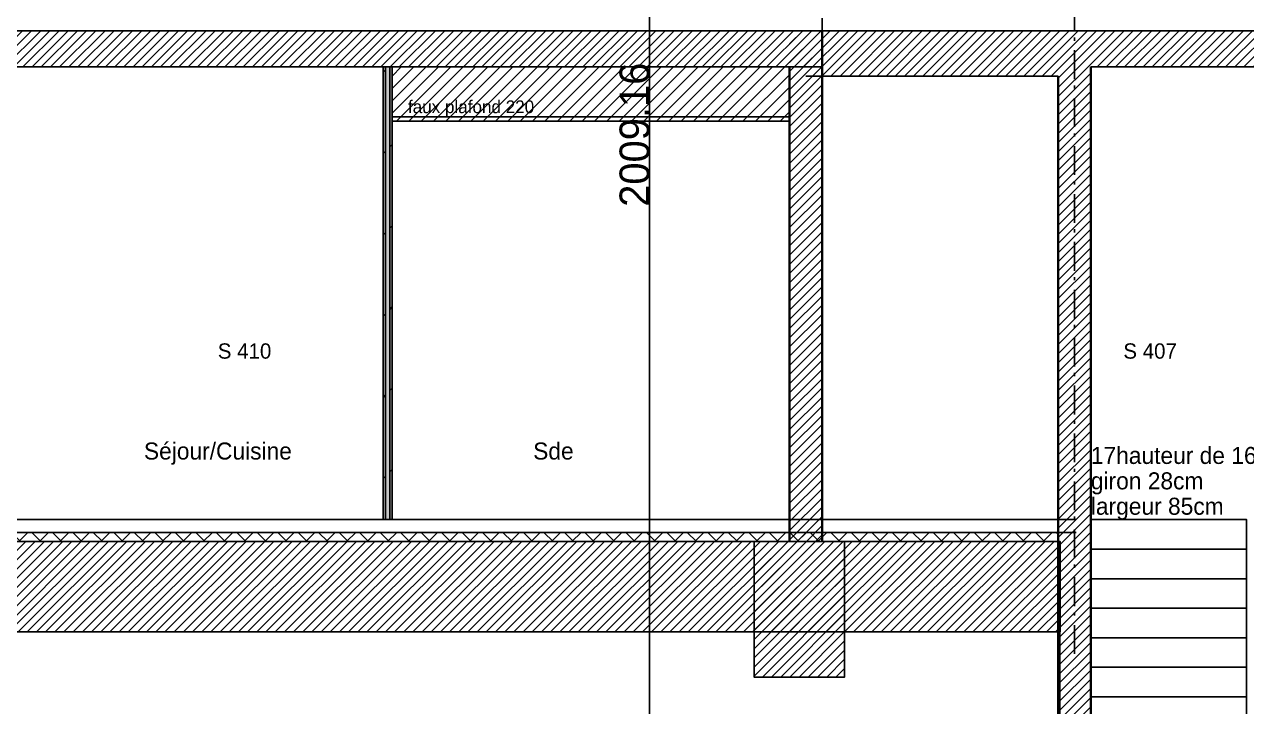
# Model space of a CAD drawing. Header units: centimetres. Extents: x -35664 to 50682, y -23001 to 23705.
# Drawn here: x 10855 to 11530, y -13743 to -13366 of the extents above; entities that cross this region are included whole.
import ezdxf

# ---------------------------------------------------------------- set-up
doc = ezdxf.new("R2010")
doc.units = ezdxf.units.CM
doc.header["$PDMODE"] = 67
doc.linetypes.add('Style de ligne -6', pattern=[1.04164, 0.625, -0.20828, 0.06943, -0.13893])
doc.layers.get('0').update_dxf_attribs({"color": 252})
for name, color, linetype in [('B GÈnÈral_Hatch', 252, 'Continuous'), ('B Général', 252, 'Continuous'), ('C ANNOTATIONS-prestations', 252, 'Continuous'), ('C ANNOTATIONS-texte', 252, 'Continuous'), ('prlm-Coupe', 252, 'Continuous'), ('prlm-EAU-EP', 141, 'Continuous')]:
    doc.layers.add(name, color=color, linetype=linetype)
doc.styles.add('Eurostile', font='Eurosti.TTF')
doc.styles.add('Eurostile (italic)', font='Eurostib.TTF')
doc.dimstyles.new('100é', dxfattribs={"dimtxt": 16.471002, "dimasz": 6.232178, "dimexe": 10, "dimexo": 25, "dimgap": 1, "dimtad": 1, "dimdec": 1, "dimtxsty": 'Eurostile', "dimblk": 'A 90.VW_SLASH', "dimblk1": 'A 90.VW_SLASH', "dimblk2": 'A 90.VW_SLASH', "dimcen": 0, "dimdle": 10, "dimazin": 0, "dimtfac": 1, "dimtdec": 1, "dimtix": 1, "dimtmove": 0, "dimatfit": 0, "dimldrblk": 'A 90.VW_FILLEDARROW', "dimfxl": 1, "dimfrac": 2, "dimtolj": 1, "dimarcsym": 0})
pattern_1 = [(45, (-23116.8977, 10090.366), (2.4253472, -2.6458333), [])]
pattern_2 = [(45, (-23116.898, 10090.366), (22.45064, -22.45064), [])]

# ---------------------------------------------------------------- blocks, each defined once
blk = doc.blocks.new('A 90.VW_SLASH')
at = {"linetype": 'ByBlock', "lineweight": -2}
blk.add_line((1.6, 0), (-1, 0), dxfattribs=at)
at = {"linetype": 'Continuous', "lineweight": 20, "flags": 128}
blk.add_lwpolyline([(0.5, 0.5), (-0.5, -0.5)], dxfattribs=at)
blk = doc.blocks.new('*D279')
at = {"layer": 'Defpoints', "color": 0, "transparency": 16777216}
for p in [(11249.98, -12422.69), (11200.45, -14431.85), (11249.98, -14431.85)]:
    blk.add_point(p, dxfattribs=at)
at = {"layer": 'prlm-EAU-EP', "color": 0, "lineweight": -2, "transparency": 16777216}
for p, q in [((11224.98, -12422.69), (11190.45, -12422.69)), ((11200.45, -12428.93), (11200.45, -14425.62)), ((11224.98, -14431.85), (11190.45, -14431.85))]:
    blk.add_line(p, q, dxfattribs=at)
at = {"layer": 'prlm-EAU-EP', "color": 0, "lineweight": -2, "transparency": 16777216, "xscale": 6.232177734375, "yscale": 6.232177734375, "zscale": 6.232177734375}
for p, rotation in [((11200.45, -12422.69), 90), ((11200.45, -14431.85), 270)]:
    blk.add_blockref('A 90.VW_SLASH', p, dxfattribs=dict(at, rotation=rotation))
at = {"layer": 'prlm-EAU-EP', "color": 0, "transparency": 16777216, "insert": (11192.19, -13427.27), "char_height": 16.471, "attachment_point": 5, "rotation": 90, "style": 'Eurostile'}
blk.add_mtext('\\A1;2009.16', dxfattribs=at)
blk = doc.blocks.new('A 90.VW_FILLEDARROW')
at = {"linetype": 'Continuous'}
blk.add_hatch(color=250, dxfattribs=at).paths.add_polyline_path([(-1.6, 0.43), (0, 0), (-1.6, -0.43)])
at = {"linetype": 'Continuous', "flags": 128}
blk.add_lwpolyline([(-1.6, 0.43), (0, 0), (-1.6, -0.43)], close=True, dxfattribs=at)
blk = doc.blocks.new('B 90.Groupe-343-1')
at = {"layer": 'B Général', "linetype": 'Continuous'}
for p, q in [((11449.44, -6273.67), (11535.45, -6273.67)), ((11449.44, -6289.97), (11535.45, -6289.97)), ((11449.44, -6306.27), (11535.45, -6306.27)), ((11449.44, -6322.57), (11535.45, -6322.57)), ((11449.44, -6338.87), (11535.45, -6338.87)), ((11449.44, -6355.17), (11535.45, -6355.17)), ((11449.44, -6371.47), (11535.45, -6371.47)), ((11449.44, -6387.77), (11535.45, -6387.77)), ((11449.44, -6404.07), (11535.45, -6404.07)), ((11449.44, -6420.37), (11535.45, -6420.37)), ((11449.44, -6436.67), (11535.45, -6436.67)), ((11449.44, -6452.97), (11535.45, -6452.97)), ((11449.44, -6469.27), (11535.45, -6469.27)), ((11449.44, -6485.57), (11535.45, -6485.57)), ((11449.44, -6501.87), (11535.45, -6501.87)), ((11449.44, -6518.17), (11535.45, -6518.17))]:
    blk.add_line(p, q, dxfattribs=at)
at = {"layer": 'B Général', "linetype": 'Continuous', "flags": 128}
blk.add_lwpolyline([(11449.44, -6257.37), (11535.45, -6257.37), (11535.45, -6534.37), (11449.44, -6534.37)], close=True, dxfattribs=at)
blk = doc.blocks.new('B 90.axes 2')
at = {"layer": 'B Général', "linetype": 'Style de ligne -6', "ltscale": 25.4}
blk.add_line((3774.633, -1173.93), (3774.633, 1361.07), dxfattribs=at)
blk = doc.blocks.new('A$C373B78D5')
at = {"layer": 'B GÈnÈral_Hatch', "linetype": 'Continuous', "lineweight": 18}
h = blk.add_hatch(dxfattribs=at)
h.set_pattern_fill('50_BETON', color=256, style=0, pattern_type=2)
h.set_pattern_definition(pattern_1)
h.paths.add_polyline_path([(-11833.86, 4083), (-11815.86, 4103), (-13288.41, 4103), (-13288.41, 4083)])
h = blk.add_hatch(dxfattribs=at)
h.set_pattern_fill('50_BETON', color=256, style=0, pattern_type=2)
h.set_pattern_definition(pattern_1)
h.paths.add_polyline_path([(-11833.86, 4103), (-11833.86, 4083), (-11815.86, 4083), (-11815.86, 4103)])
h = blk.add_hatch(dxfattribs=at)
h.set_pattern_fill('50_BETON', color=256, style=0, pattern_type=2)
h.set_pattern_definition(pattern_1)
h.paths.add_polyline_path([(-11815.86, 3821), (-11815.86, 4103), (-11833.86, 4083), (-11833.86, 3821)])
h = blk.add_hatch(dxfattribs=at)
h.set_pattern_fill('50_BETON', color=256, style=0, pattern_type=2)
h.set_pattern_definition(pattern_1)
h.paths.add_polyline_path([(-11685.45, 4078), (-11667.45, 4103), (-11824.86, 4103), (-11824.86, 4078)])
h = blk.add_hatch(dxfattribs=at)
h.set_pattern_fill('50_BETON', color=256, style=0, pattern_type=2)
h.set_pattern_definition(pattern_1)
h.paths.add_polyline_path([(-11667.45, 4103), (-11685.45, 4078), (-11685.45, 3503), (-11667.45, 3480)])
h = blk.add_hatch(dxfattribs=at)
h.set_pattern_fill('50_BETON', color=256, style=0, pattern_type=2)
h.set_pattern_definition(pattern_1)
h.paths.add_polyline_path([(-11172.45, 4083), (-11172.45, 4103), (-11667.45, 4103), (-11667.45, 4083)])
at = {"layer": 'B GÈnÈral_Hatch', "linetype": 'Continuous'}
h = blk.add_hatch(dxfattribs=at)
h.set_pattern_fill('HYDROFUGE', color=256, style=0, pattern_type=2)
h.set_pattern_definition(pattern_2)
h.paths.add_polyline_path([(-12057.04, 4083), (-12058.34, 4083), (-12058.34, 3833), (-12057.04, 3833)])
h = blk.add_hatch(dxfattribs=at)
h.set_pattern_fill('HYDROFUGE', color=256, style=0, pattern_type=2)
h.set_pattern_definition(pattern_2)
h.paths.add_polyline_path([(-12053.34, 4083), (-12054.64, 4083), (-12054.64, 3833), (-12053.34, 3833)])
h = blk.add_hatch(dxfattribs=at)
h.set_pattern_fill('F_P__SOFFITE', color=256, style=0, pattern_type=2)
h.set_pattern_definition([(45, (-23116.8977, 10090.5865), (-3.5277778, 3.3072917), [])])
h.paths.add_polyline_path([(-12053.34, 4083), (-11833.86, 4083), (-11833.86, 4052.99), (-12053.34, 4052.99)])
h = blk.add_hatch(dxfattribs=at)
h.set_pattern_fill('02_ISOLANT', color=256, style=0, pattern_type=2)
h.set_pattern_definition([(45, (-23116.898, 10090.366), (-5.6568542, 5.6568542), []), (135, (-23116.898, 10090.366), (5.6568542, 5.6568542), [])])
h.paths.add_polyline_path([(-14056.41, 3825.99), (-11685.45, 3825.99), (-11685.45, 3820.99), (-14056.41, 3820.99)])
at = {"layer": 'B GÈnÈral_Hatch', "linetype": 'Continuous', "lineweight": 18}
h = blk.add_hatch(dxfattribs=at)
h.set_pattern_fill('50_BETON', color=256, style=0, pattern_type=2)
h.set_pattern_definition(pattern_1)
h.paths.add_polyline_path([(-14036.2, 3821), (-11684.45, 3821), (-11684.45, 3771), (-14036.2, 3771)])
h = blk.add_hatch(dxfattribs=at)
h.set_pattern_fill('50_BETON', color=256, style=0, pattern_type=2)
h.set_pattern_definition(pattern_1)
h.paths.add_polyline_path([(-11853.45, 3821), (-11803.45, 3821), (-11803.45, 3746), (-11853.45, 3746)])
at = {"layer": 'B GÈnÈral_Hatch'}
for points in [[(-14698.41, 4066), (-14698.41, 4077.92), (-15512.41, 4077.92), (-15512.41, 4363), (-18095.93, 4363), (-18095.93, 3503), (-16050.74, 3503), (-16050.09, 3203), (-11176.45, 3203), (-11176.45, 3512), (-11666.56, 3512), (-11666.56, 3480), (-11684.56, 3480), (-11684.56, 3771), (-14076.41, 3771), (-14076.41, 4066)], [(-12057.04, 4083), (-12058.34, 4083), (-12058.34, 3833), (-12057.04, 3833)], [(-12053.34, 4083), (-12054.64, 4083), (-12054.64, 3833), (-12053.34, 3833)], [(-12053.34, 4055.4), (-11833.86, 4055.4), (-11833.86, 4052.99), (-12053.34, 4052.99)]]:
    blk.add_lwpolyline(points, close=True, dxfattribs=at)
at = {"layer": 'B GÈnÈral_Hatch', "color": 250, "linetype": 'Continuous'}
blk.add_solid([(-12058.34, 4083), (-12053.34, 4083), (-12058.34, 3833), (-12053.34, 3833)], dxfattribs=at)
at = {"layer": 'B Général', "linetype": 'Continuous'}
for p, q in [((-11815.86, 4110), (-11815.86, 4103)), ((-13288.41, 4103), (-11833.86, 4103)), ((-11833.86, 4103), (-11815.86, 4103)), ((-11833.86, 4103), (-11815.86, 4103)), ((-11824.86, 4103), (-11667.45, 4103)), ((-11815.86, 4103), (-11815.86, 3821)), ((-11667.45, 4103), (-11172.45, 4103)), ((-11667.45, 4103), (-11667.45, 4103)), ((-13288.41, 4083), (-11833.86, 4083)), ((-13288.41, 4083), (-11833.86, 4083)), ((-12058.34, 4083), (-12058.34, 3833)), ((-12058.34, 4083), (-12058.34, 3833)), ((-12057.04, 4083), (-12057.04, 3833)), ((-12057.04, 4083), (-12057.04, 3833)), ((-12054.64, 4083), (-12054.64, 3833)), ((-12054.64, 4083), (-12054.64, 3833)), ((-12053.34, 4083), (-12053.34, 3833)), ((-12053.34, 4083), (-12053.34, 3833)), ((-11833.86, 4083), (-11815.86, 4083)), ((-11833.86, 4083), (-11815.86, 4083)), ((-11833.86, 4083), (-11833.86, 3821)), ((-11824.86, 4078), (-11685.45, 4078)), ((-11824.86, 4078), (-11685.45, 4078)), ((-11685.45, 3503), (-11685.45, 4078)), ((-11667.45, 4083), (-11182.45, 4083)), ((-11667.45, 4083), (-11182.45, 4083)), ((-11667.45, 3480), (-11667.45, 4083)), ((-13681.45, 3832.99), (-11675.56, 3832.99)), ((-13681.45, 3832.99), (-11675.56, 3832.99)), ((-13681.45, 3825.99), (-11675.56, 3825.99)), ((-13681.45, 3825.99), (-11675.56, 3825.99))]:
    blk.add_line(p, q, dxfattribs=at)
at = {"layer": 'B Général', "linetype": 'Continuous', "lineweight": 35}
for p, q in [((-11815.86, 4103), (-11815.86, 3821)), ((-11667.45, 4103), (-11667.45, 4103)), ((-11833.86, 4083), (-11833.86, 3821)), ((-11685.45, 3503), (-11685.45, 4078)), ((-11667.45, 3480), (-11667.45, 4083))]:
    blk.add_line(p, q, dxfattribs=at)
at = {"layer": 'B Général', "linetype": 'Continuous', "flags": 128}
for points in [[(-12053.34, 4083), (-11833.86, 4083), (-11833.86, 4052.99), (-12053.34, 4052.99)], [(-12053.34, 4055.4), (-11833.86, 4055.4), (-11833.86, 4052.99), (-12053.34, 4052.99)], [(-14056.41, 3825.99), (-11685.45, 3825.99), (-11685.45, 3820.99), (-14056.41, 3820.99)], [(-14036.2, 3821), (-11684.45, 3821), (-11684.45, 3771), (-14036.2, 3771)], [(-11853.45, 3821), (-11803.45, 3821), (-11803.45, 3746), (-11853.45, 3746)]]:
    blk.add_lwpolyline(points, close=True, dxfattribs=at)
at = {"layer": 'B Général'}
for name, p in [('B 90.axes 2', (-15451.09, 4932.77)), ('B 90.Groupe-343-1', (-23116.9, 10090.37))]:
    blk.add_blockref(name, p, dxfattribs=at)
at = {"layer": 'B Général', "char_height": 8.458, "attachment_point": 2, "line_spacing_factor": 0.895453, "style": 'Eurostile'}
for s, insert in [('S 410', (-12134.9, 3930.36)), ('S 407', (-11634.72, 3930.36))]:
    blk.add_mtext(s, dxfattribs=dict(at, insert=insert))
at = {"layer": 'C ANNOTATIONS-prestations', "insert": (-12044.64, 4064.56), "char_height": 7.0487, "attachment_point": 1, "line_spacing_factor": 0.895453, "style": 'Eurostile (italic)'}
blk.add_mtext('faux plafond 220', dxfattribs=at)
at = {"layer": 'C ANNOTATIONS-texte', "attachment_point": 1, "rotation": 0.00002, "line_spacing_factor": 0.895453, "style": 'Eurostile'}
for s, insert, char_height in [('Séjour/Cuisine', (-12190.48, 3875.6), 9.3982), ('Sde', (-11975.48, 3875.6), 9.398)]:
    blk.add_mtext(s, dxfattribs=dict(at, insert=insert, char_height=char_height))
at = {"layer": 'C ANNOTATIONS-texte', "insert": (-11667.45, 3873.16), "char_height": 9.3982, "width": 139.08, "attachment_point": 1, "line_spacing_factor": 0.895453, "style": 'Eurostile'}
blk.add_mtext('17hauteur de 16,3cm\\Pgiron 28cm\\Plargeur 85cm', dxfattribs=at)

msp = doc.modelspace()

# ---------------------------------------------------------------- block references
at = {"layer": 'prlm-Coupe'}
msp.add_blockref('A$C373B78D5', (23111.623, -17472.851), dxfattribs=at)

# ---------------------------------------------------------------- dimensions: what is measured, and where the dimension line sits
at = {"layer": 'prlm-EAU-EP'}
dim = msp.add_linear_dim(base=(11200.45, -14431.853), p1=(11249.981, -12422.694), p2=(11249.981, -14431.853), angle=90, dimstyle='100é', override={"dimdec": 2, "dimzin": 0, "dimdsep": 46, "dimpost": '<>'}, dxfattribs=at)
dim.commit()
dim.dimension.update_dxf_attribs({"geometry": '*D279', "text_midpoint": (11192.194, -13427.274)})

doc.saveas('drawing.dxf')
